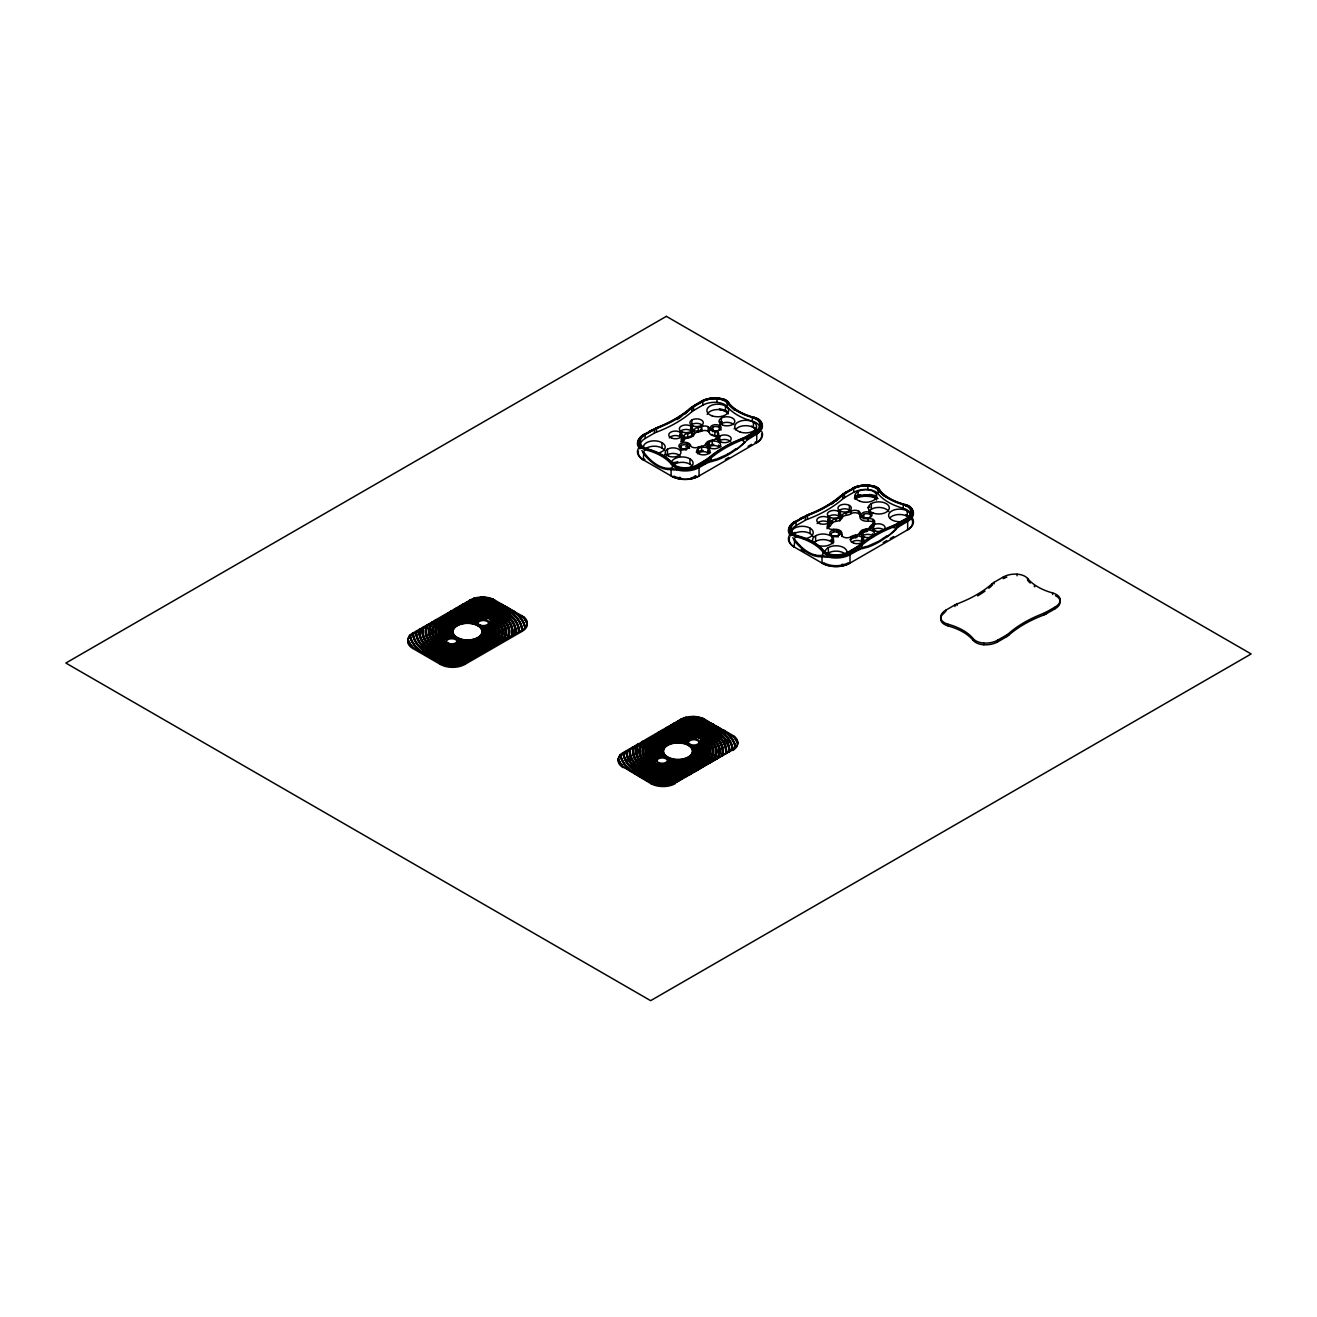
<?xml version="1.0" encoding="UTF-8"?>
<svg xmlns="http://www.w3.org/2000/svg" width="1317" height="1317" viewBox="0 0 1317 1317"><rect width="100%" height="100%" fill="white"/><g stroke="black" fill="none" stroke-linecap="round" stroke-linejoin="round"><path stroke-width="1.5" d="M696.199 452.143A5.268 3.046 0 0 0 698.339 451.599A8.495 4.906 0 0 1 701.632 450.743L701.632 446.265A5.268 3.046 0 0 0 705.698 443.928A8.363 4.824 0 0 1 712.234 440.158A5.268 3.046 0 0 0 716.283 437.82A8.495 4.906 0 0 1 717.765 435.911A5.268 3.046 0 0 0 717.567 432.141A5.268 3.046 0 0 0 714.901 431.466A6.47 3.737 0 0 1 709.353 428.255A5.268 3.046 0 0 0 708.167 426.708A5.268 3.046 0 0 0 701.648 426.593A8.495 4.906 0 0 1 698.339 427.465A5.268 3.046 0 0 0 694.273 429.803A8.412 4.856 0 0 1 687.77 433.573A5.268 3.046 0 0 0 683.704 435.911A8.495 4.906 0 0 1 682.206 437.82L682.206 441.738M682.618 441.936A8.495 4.906 0 0 0 683.704 440.388A5.268 3.046 0 0 1 687.77 438.034A8.412 4.856 0 0 0 694.273 434.281A5.268 3.046 0 0 1 698.339 431.927A8.495 4.906 0 0 0 701.648 431.071L701.648 426.593M717.567 432.141L717.567 436.618A5.268 3.046 0 0 0 714.901 435.927L714.901 431.466M638.136 448.85A19.739 11.392 0 0 0 643.256 459.847L671.719 476.277A18.948 10.931 0 0 0 698.504 476.277L756.732 442.66L756.732 434.149L749.554 438.495A30.275 17.483 -60 0 0 746.871 440.438L746.229 440.965M871.212 527.689A8.346 4.824 0 0 1 872.957 526.471L872.957 524.001A5.268 3.046 0 0 0 873.237 519.557L873.105 519.474A5.268 3.046 0 0 0 868.199 518.668A6.7 3.869 0 0 1 860.149 514.025A5.268 3.046 0 0 0 857.416 510.634A5.268 3.046 0 0 0 851.045 511.342M789.509 535.179A19.739 11.392 0 0 0 794.184 546.983L822.648 563.429A18.948 10.931 0 0 0 849.432 563.429L907.66 529.813L907.66 521.417A19.739 11.392 0 0 0 911.348 508.263M692.001 435.762L692.001 434.791M692.001 435.993L692.94 436.059M412.764 647.371L411.711 646.696A61.52 35.526 0 0 1 407.727 640.144L407.858 639.157A61.026 35.23 0 0 0 412.863 647.421L412.764 648.441L440.471 664.443A17.22 9.943 0 0 0 464.819 664.41L522.24 631.271A17.22 9.943 0 0 0 522.273 617.212L522.273 616.142L523.326 616.8A61.52 35.526 0 0 1 527.294 623.353L527.228 624.028A61.026 35.23 0 0 0 522.174 615.862L513.383 611.006A58.261 33.633 0 0 1 525.368 627.732L525.055 628.077A57.701 33.32 0 0 0 473.626 598.412L473.626 598.626A57.701 33.32 0 0 1 524.89 628.225L524.89 628.225M676.263 469.609L676.856 467.14A17.977 10.388 0 0 0 697.829 465.263L710.785 456.851A121.411 70.097 0 0 1 740.928 439.434L744.945 442.1M623.32 767.07A61.026 35.23 0 0 1 618.315 758.806L618.2 759.662A61.52 35.526 0 0 0 622.151 766.329L650.927 783.648A17.22 9.943 0 0 0 675.275 783.615M860.577 548.267L849.663 553.617A19.261 11.129 0 0 1 827.405 555.692L827.8 554.276A17.977 10.388 0 0 0 848.757 552.399L861.713 543.987L861.746 548.777L868.232 547.049A80.419 46.424 -60 0 0 889.419 534.834L896.416 528.759M827.405 555.692L827.208 556.762A19.739 11.392 0 0 0 849.992 554.72L857.285 550.588A30.275 17.483 -60 0 1 859.853 549.485L860.594 549.238M639.585 448.323L641.231 446.562A7.54 4.346 0 0 0 642.564 447.615M790.513 535.476L792.159 533.698A7.54 4.346 0 0 0 793.492 534.751M745.471 441.623L738.491 447.698A80.419 46.424 -60 0 1 717.304 459.929L710.785 461.806L710.851 456.884M831.784 541.402L832.262 535.854M687.095 445.376L688.034 443.763M718.654 427.169L719.576 425.556M838.962 530.916L838.04 537.138M869.582 514.305L870.521 512.692M673.497 465.197L673.003 464.654A53.618 30.966 0 0 0 645.709 448.801L645.363 449.558A11.491 6.437 3.9 0 1 642.449 448.488M841.81 518.454L841.744 518.536A8.165 4.725 0 0 1 837.25 521.153L835.752 521.417A5.268 3.046 0 0 0 831.603 523.804A8.346 4.807 0 0 1 828.87 526.487A5.268 3.046 0 0 0 827.043 528.677M841.003 495.702L839.406 496.822A120.275 69.208 -0.2 0 1 809.478 514.107L806.63 516.56M409.159 636.177L409.669 635.551A58.261 33.633 0 0 0 421.654 652.294L431.581 658.237A58.261 33.633 0 0 0 460.555 665.151L461.394 664.673A57.701 33.32 0 0 1 410.13 635.074L409.669 635.765A58.261 33.633 0 0 0 421.654 652.508M525.878 626.908L525.434 627.435A58.261 33.633 0 0 0 513.383 610.792M619.616 755.596L620.126 754.987A58.261 33.633 0 0 0 632.111 771.713L642.038 777.87A58.261 33.633 0 0 0 671.012 784.784L671.851 784.092A57.701 33.32 0 0 1 620.587 754.493L620.126 755.415A58.261 33.633 0 0 0 632.111 772.141M736.302 746.36L735.347 747.858A57.701 33.32 0 0 0 684.083 718.259L684.083 717.831A57.701 33.32 0 0 1 735.347 747.43L735.347 747.858M754.295 417.588L754.46 417.44A11.491 6.634 0 0 1 755.744 418.032L756.995 418.576M841.398 495.85L841.991 495.357A30.275 17.483 -60 0 1 844.559 493.48L853.087 488.311A17.977 10.388 0 0 1 874.044 486.417L874.093 486.385A8.561 4.939 0 0 1 876.99 487.981L877.863 488.854A53.618 30.966 0 0 0 905.207 504.757L905.388 504.592M655.24 429.523L659.06 426.988A121.411 70.097 0 0 0 689.203 409.587L690.964 408.171A55.676 32.151 0 0 1 696.002 404.698L702.159 401.175A17.977 10.388 0 0 1 723.115 399.281A8.561 4.939 0 0 1 726.046 400.845L727.05 401.866A53.618 30.966 0 0 0 754.279 417.621M809.478 514.107L809.988 514.124A121.411 70.097 0 0 0 840.147 496.723L841.892 495.307A55.676 32.151 0 0 1 846.93 491.834L846.633 491.685M735.824 746.937L735.857 746.904A58.261 33.633 0 0 0 723.823 730.211L723.823 730.639A58.261 33.633 0 0 1 735.824 747.381L735.824 747.381M642.696 452.357L645.314 449.723A52.499 30.538 -0.4 0 1 672.164 465.181L672.74 465.806M793.624 539.493L796.62 535.97A10.585 6.108 0 0 1 793.904 534.998M854.881 548.86L858.289 547.691A58.936 33.04 0 0 0 859.112 547.131L862.437 544.678A120.275 69.669 0.2 0 1 892.366 527.393L895.988 528.068M410.064 635.337L410.13 635.288A57.701 33.32 0 0 0 461.394 664.887M620.554 754.954L620.587 754.921A57.701 33.32 0 0 0 671.851 784.52M895.675 529.434L895.593 528.529M689.318 409.258L690.273 408.221M839.604 497.464L835.439 501.118M874.093 486.385L874.307 486.269A9.581 5.926 -0.9 0 1 877.665 488.064L879.361 489.809M896.762 527.343L897.684 526.52A30.768 17.22 -60.7 0 1 899.791 524.874L900.038 524.709M746.509 439.598L746.755 439.384A30.768 17.22 -60.7 0 1 748.863 437.738L749.093 437.557M685.597 413.044L684.149 414.279M841.283 495.472L846.436 491.801A55.396 32.859 -0.1 0 0 841.25 495.39L839.933 496.657M690.322 408.83L691.063 408.221A30.275 17.483 -60 0 1 693.631 406.344L700.924 402.064A19.739 11.392 0 0 1 723.708 399.94A10.075 9.318 88.5 0 1 725.025 400.384L725.618 400.73M897.058 528.183L897.799 527.574A30.275 17.483 -60 0 1 900.384 525.697L907.66 521.417M684.741 413.308L683.688 414.18M834.352 501.547L833.282 502.403M689.927 408.5L688.528 409.653A120.275 69.208 -0.2 0 1 658.549 426.955M833.019 502.6L831.406 503.835M736.104 448.554L732.203 451.336A78.493 45.321 -60.1 0 1 727.445 454.2M887.049 535.69L883.147 538.472M677.564 418.79L676.625 419.432M673.58 466.465L674.189 466.827A8.742 4.675 0.8 0 0 676.51 467.782A18.734 10.816 0 0 0 698.356 465.806L707.361 460.538A58.936 33.04 0 0 0 708.184 459.995L711.509 457.542A120.275 69.669 0.2 0 1 741.438 440.257M706.389 461.164L706.488 459.534A13.154 7.589 0 0 0 708.2 458.316A120.44 69.538 0 0 1 743.463 437.952A13.154 7.589 0 0 0 745.587 436.964L754.871 431.597A17.105 9.877 0 0 0 759.761 423.432A13.154 7.589 0 0 0 752.32 417.489A52.68 30.406 0 0 1 727.214 403.002A13.154 7.589 0 0 0 716.942 398.705A17.105 9.877 0 0 0 702.784 401.537L693.499 406.887A13.154 7.589 0 0 0 691.771 408.122A120.44 69.538 0 0 1 656.524 428.469A13.154 7.589 0 0 0 654.401 429.457L645.116 434.824A17.105 9.877 0 0 0 640.227 442.989A13.154 7.589 0 0 0 647.668 448.949A52.68 30.406 0 0 1 672.773 463.419A13.154 7.589 0 0 0 683.046 467.716A17.105 9.877 0 0 0 697.203 464.901L706.488 459.534M713.732 444.306A5.268 3.046 0 0 1 712.217 444.636A8.495 4.906 0 0 0 709.221 445.36L706.966 446.661A8.495 4.906 0 0 0 706.57 447.039M696.034 404.714L690.487 408.204A55.396 32.859 -0.1 0 1 695.491 404.648L701.763 401.076A18.734 10.816 0 0 1 723.461 399.15A9.581 5.926 -0.9 0 1 726.737 400.928L728.416 402.656A8.775 7.918 75.9 0 0 726.49 400.878M643.585 434.626L658.302 427.054M641.231 446.562A17.977 10.388 0 0 1 644.49 434.462L658.813 427.087M640.21 444.405A17.121 9.894 0 0 1 645.116 438.479L654.401 433.112A13.154 7.589 0 0 1 656.524 432.124A120.44 69.538 0 0 0 691.771 411.76A13.154 7.589 0 0 1 693.499 410.542L702.784 405.175A17.121 9.894 0 0 1 716.942 402.36A13.154 7.589 0 0 1 727.247 406.657A52.631 30.39 0 0 0 752.303 421.16A13.154 7.589 0 0 1 759.761 427.087L759.761 423.86M741.273 439.302L755.497 431.96A17.977 10.388 0 0 0 758.757 419.86L760.008 420.337A19.261 11.129 0 0 1 756.402 433.178L750.855 436.388A35.098 19.64 -60.7 0 0 749.274 437.442M427.054 624.851L427.054 625.065A42.078 24.299 0 0 0 437.754 648.935A42.078 24.299 0 0 0 479.092 655.109L479.092 654.895A42.078 24.299 0 0 1 437.754 648.721A42.078 24.299 0 0 1 427.054 624.851L423.876 626.694A44.449 25.665 0 0 0 475.914 656.739L475.914 656.953A44.449 25.665 0 0 1 423.876 626.908L422.79 627.534A45.321 26.159 0 0 0 474.828 657.578L474.828 657.364A45.321 26.159 0 0 1 422.79 627.32L419.975 628.95A47.758 27.575 0 0 0 471.996 658.994L471.996 659.208A47.758 27.575 0 0 1 419.975 629.164L419.086 629.658A48.548 28.036 0 0 0 471.124 659.702L471.124 659.488A48.548 28.036 0 0 1 419.086 629.444L416.452 630.975A51.067 29.484 0 0 0 468.49 661.019M428.502 624.011A41.123 23.739 0 0 0 438.429 648.326A41.123 23.739 0 0 0 480.54 654.055L480.54 654.269A41.123 23.739 0 0 1 438.429 648.54A41.123 23.739 0 0 1 428.502 624.225L432.7 621.591A38.852 22.422 0 0 0 440.043 647.388A38.852 22.422 0 0 0 484.722 651.635L484.722 651.849A38.852 22.422 0 0 1 440.043 647.602A38.852 22.422 0 0 1 432.7 621.805L435.351 620.274A37.814 21.829 0 0 0 440.783 647.19A37.814 21.829 0 0 0 487.389 650.318L487.389 650.104A37.814 21.829 0 0 1 440.783 646.976A37.814 21.829 0 0 1 435.351 620.06L447.648 612.965A37.814 21.829 0 0 1 494.254 616.109A37.814 21.829 0 0 1 499.686 643.009L499.686 643.223A37.814 21.829 0 0 0 494.254 616.323A37.814 21.829 0 0 0 447.648 613.179L447.648 612.965M447.648 613.179L454.48 609.014A41.123 23.739 0 0 1 496.591 614.743A41.123 23.739 0 0 1 506.518 639.058L506.518 639.272A41.123 23.739 0 0 0 496.591 614.957A41.123 23.739 0 0 0 454.48 609.228L455.929 608.388A42.078 24.299 0 0 1 497.266 614.578A42.078 24.299 0 0 1 507.967 638.432M463.024 604.091L463.024 604.305A47.758 27.575 0 0 1 515.062 634.35L515.062 634.135A47.758 27.575 0 0 0 463.024 604.091L460.209 605.721A45.321 26.159 0 0 1 512.231 635.765L512.231 635.979A45.321 26.159 0 0 0 460.209 605.935L459.123 606.561A44.449 25.665 0 0 1 511.161 636.605M463.897 603.581A48.548 28.036 0 0 1 515.935 633.625L515.935 633.839A48.548 28.036 0 0 0 463.897 603.795L466.547 602.05A51.067 29.484 0 0 1 518.585 632.094L518.585 632.308A51.067 29.484 0 0 0 466.547 602.264L466.547 602.05M467.272 601.639A51.791 29.896 0 0 1 519.31 631.683L519.31 631.897A51.791 29.896 0 0 0 467.272 601.853L469.823 600.157A54.392 31.41 0 0 1 521.861 630.201L521.861 630.415A54.392 31.41 0 0 0 469.823 600.371L469.823 600.157M427.054 625.065L428.502 624.225M463.024 604.305L463.897 603.795M412.748 648.441A17.22 9.943 0 0 1 412.797 634.382L470.202 601.227A17.22 9.943 0 0 1 494.566 601.211L522.273 617.212M725.321 459.485L728.811 457.46M748.04 446.364L751.53 444.339M468.49 661.233A51.067 29.484 0 0 1 416.452 631.189L415.728 631.617A51.791 29.896 0 0 0 467.765 661.661L467.765 661.43A51.791 29.896 0 0 1 415.728 631.403L413.176 632.868A54.392 31.41 0 0 0 465.214 662.912L521.861 630.201M809.231 514.19L794.513 521.779A19.261 11.129 0 0 0 790.908 534.62M846.436 491.801L853.087 488.311M809.741 514.223L794.184 522.503A19.739 11.392 0 0 0 790.496 535.657L790.71 535.904M878.143 490.154A52.68 30.406 0 0 0 903.232 504.641A13.154 7.589 0 0 1 910.689 510.568A17.105 9.877 0 0 1 905.8 518.75L896.515 524.1A13.154 7.589 0 0 1 894.391 525.104A120.44 69.538 0 0 0 859.145 545.452A13.154 7.589 0 0 1 857.416 546.687L848.132 552.037A17.105 9.877 0 0 1 833.974 554.852A13.154 7.589 0 0 1 823.668 550.572A52.68 30.406 0 0 0 798.612 536.052A13.154 7.589 0 0 1 791.155 530.125A17.105 9.877 0 0 1 796.044 521.96L805.329 516.61A13.154 7.589 0 0 1 807.453 515.606A120.44 69.538 0 0 0 842.682 495.291A13.154 7.589 0 0 1 844.427 494.023L853.712 488.673A17.105 9.877 0 0 1 867.87 485.858A13.154 7.589 0 0 1 878.176 490.138M791.056 532.973A17.105 9.877 0 0 1 796.044 525.615L805.329 520.264A13.154 7.589 0 0 1 807.453 519.26A120.44 69.538 0 0 0 842.699 498.913A13.154 7.589 0 0 1 844.427 497.678L853.712 492.328A17.105 9.877 0 0 1 867.87 489.496A13.154 7.589 0 0 1 878.176 493.793L878.176 490.566M892.202 526.438L906.425 519.096A17.977 10.388 0 0 0 909.685 506.996L910.936 507.473A19.261 11.129 0 0 1 907.331 520.314L907.66 521.302M883.246 542.588L886.736 540.563M890.243 538.554L893.733 536.529M637.51 744.27L634.333 746.113A44.449 25.665 0 0 0 686.371 776.157L689.548 774.742A42.078 24.299 0 0 1 648.211 768.568A42.078 24.299 0 0 1 637.51 744.698L637.51 744.27A42.078 24.299 0 0 0 648.211 768.14A42.078 24.299 0 0 0 689.548 774.314M695.178 771.071L690.997 773.919A41.123 23.739 0 0 1 648.886 768.173A41.123 23.739 0 0 1 638.959 743.875L643.14 741.027A38.852 22.422 0 0 0 650.499 766.823A38.852 22.422 0 0 0 695.178 771.071L695.178 771.499A38.852 22.422 0 0 1 650.499 767.251A38.852 22.422 0 0 1 643.14 741.455L645.807 739.924A37.814 21.829 0 0 0 651.24 766.823A37.814 21.829 0 0 0 697.845 769.968L710.126 762.428A37.814 21.829 0 0 0 704.71 735.528A37.814 21.829 0 0 0 658.105 732.384L645.807 739.495A37.814 21.829 0 0 0 651.24 766.395A37.814 21.829 0 0 0 697.845 769.54M658.105 732.384L664.937 728.449A41.123 23.739 0 0 1 707.048 734.178A41.123 23.739 0 0 1 716.975 758.477L718.423 758.082A42.078 24.299 0 0 0 707.723 734.211A42.078 24.299 0 0 0 666.386 728.038L664.937 728.877A41.123 23.739 0 0 1 707.048 734.606A41.123 23.739 0 0 1 716.975 758.921M725.519 753.554A47.758 27.575 0 0 0 673.481 723.51L670.649 725.14A45.321 26.159 0 0 1 722.687 755.184L726.391 753.044A48.548 28.036 0 0 0 674.353 723L674.353 723.428A48.548 28.036 0 0 1 726.391 753.472M674.353 723L677.004 721.486A51.067 29.484 0 0 1 729.025 751.53L729.766 751.102A51.791 29.896 0 0 0 677.728 721.058L677.728 721.486A51.791 29.896 0 0 1 729.766 751.53M677.728 721.058L680.28 719.592A54.392 31.41 0 0 1 732.318 749.636L732.318 750.064A54.392 31.41 0 0 0 680.28 720.02L680.28 719.592M637.51 744.698L638.959 743.875M673.481 723.51L674.353 723.428M623.204 767.663A17.22 9.943 0 0 1 623.254 753.587L680.659 720.448A17.22 9.943 0 0 1 705.023 720.415L732.729 736.417A17.22 9.943 0 0 1 732.68 750.476M945.655 610.265L954.94 604.915A13.154 7.589 0 0 1 957.047 603.927A120.736 69.702 0 0 0 992.327 583.563A13.154 7.589 0 0 1 994.039 582.328L1003.324 576.978A16.973 9.795 0 0 1 1017.086 574.163A13.154 7.589 0 0 1 1027.606 578.459A52.631 30.39 0 0 0 1052.629 592.946A13.154 7.589 0 0 1 1060.103 598.988L1060.103 600.717A16.973 9.795 0 0 1 1055.23 608.668L1045.945 614.018A13.154 7.589 0 0 1 1043.821 615.006A120.736 69.702 0 0 0 1008.542 635.37A13.154 7.589 0 0 1 1006.83 636.605L997.545 641.955A16.973 9.795 0 0 1 983.783 644.77A13.154 7.589 0 0 1 973.263 640.474A52.631 30.39 0 0 0 948.24 625.987A13.154 7.589 0 0 1 940.766 619.945L940.766 618.216A16.973 9.795 0 0 1 945.655 610.265L945.655 611.878M678.206 780.866A51.791 29.896 0 0 1 626.184 750.822L623.632 752.287A54.392 31.41 0 0 0 675.654 782.331L678.946 780.866A51.067 29.484 0 0 1 626.908 750.838L626.184 751.25A51.791 29.896 0 0 0 678.206 781.294M681.58 778.923L678.946 780.438A51.067 29.484 0 0 1 626.908 750.394L629.542 748.879A48.548 28.036 0 0 0 681.58 778.923L682.453 778.413A47.758 27.575 0 0 1 630.415 748.369L633.247 746.739A45.321 26.159 0 0 0 685.284 776.783L686.371 776.157M682.453 778.413L685.284 776.783M658.105 732.828A37.814 21.829 0 0 1 704.71 735.956A37.814 21.829 0 0 1 710.126 762.856L716.975 758.477M726.391 753.044L729.025 751.53M729.766 751.102L732.318 749.636M689.548 774.742L690.997 773.919M695.178 771.499L697.845 769.968M722.687 755.612L721.617 756.238A44.449 25.665 0 0 0 669.579 726.194L670.649 725.568A45.321 26.159 0 0 1 722.687 755.612L722.687 755.184M940.766 618.216A13.154 7.589 0 0 0 948.224 624.291A52.631 30.39 0 0 1 973.296 638.745A13.154 7.589 0 0 0 983.783 643.058A16.973 9.795 0 0 0 997.545 640.243L1006.83 634.876A13.154 7.589 0 0 0 1008.559 633.658A120.736 69.702 0 0 1 1043.821 613.294A13.154 7.589 0 0 0 1045.945 612.306L1055.23 606.939A16.973 9.795 0 0 0 1060.103 598.988M707.953 445.969L707.986 441.491M799.748 519.293L801.362 518.421M727.445 454.299L715.23 459.715M741.784 440.108L756.024 432.519A18.734 10.816 0 0 0 759.415 419.909A8.626 5.07 -3.8 0 0 757.966 418.773M892.712 527.244L906.952 519.655A18.734 10.816 0 0 0 910.36 507.061A8.626 5.07 -3.8 0 0 908.911 505.909M672.971 464.605L671.736 469.115M473.626 598.626L474.466 598.346A58.261 33.633 0 0 1 503.456 605.277L513.383 611.006M684.083 718.259L684.922 717.995A58.261 33.633 0 0 1 713.913 724.91L723.823 730.639M804.424 517.137L804.045 517.268A30.275 17.483 -60 0 0 801.79 518.207M866.174 546.851L878.39 541.435A78.493 45.321 -60.1 0 0 883.131 538.373M805.082 516.33L804.226 516.61A30.768 17.5 -61.5 0 0 802.053 517.515M709.665 462.102L709.023 462.316A30.275 17.483 -60 0 0 706.356 463.436L699.064 467.584A19.739 11.392 0 0 1 676.263 469.708M474.466 598.346L475.536 597.836M459.551 665.217L460.555 665.151M684.922 717.995L685.992 717.271M671.012 784.784L670.073 784.619M824.426 552.333L823.092 552.267L822.664 556.251M654.565 429.079L653.216 429.49A30.768 17.5 -61.5 0 0 651.108 430.379M709.633 461.131L704.381 463.222L704.068 461.79M864.594 531.805L866.142 531.525A5.268 3.046 0 0 0 867.673 531.195M709.912 461.065L710.801 460.999M860.841 548.201L861.713 548.037M727.05 401.866L727.824 402.014A52.499 30.077 0.4 0 0 754.641 417.555L757.16 419.497M835.702 521.433L835.702 518.964A8.231 4.758 0 0 0 842.172 515.21A5.268 3.046 0 0 1 846.288 512.856A8.346 4.824 0 0 0 850.93 511.276L850.93 513.745A8.346 4.824 0 0 1 846.288 515.326A5.268 3.046 0 0 0 842.189 517.696L842.189 515.227M663.966 467.733L662.698 467.37A34.176 19.953 60.6 0 1 650.318 459.682L648.688 458.086A41.025 23.953 60.6 0 1 643.848 452.439L643.256 459.847M814.91 554.869L813.741 554.556A34.176 19.953 60.6 0 1 801.263 546.835L799.715 545.32M644.49 434.462L643.964 434.412A18.734 10.816 0 0 0 640.556 447.006A8.61 4.873 3.7 0 0 642.005 448.224M757.522 418.526L756.337 418.032A12.314 7.293 -4 0 0 754.674 417.522L754.657 417.538M908.45 505.679L907.183 505.135A12.314 7.293 -4 0 0 905.602 504.658L907.578 506.09A9.861 5.696 87.4 0 1 910.557 508.296M907.923 505.712L906.771 505.218A11.491 6.634 0 0 0 905.223 504.74M876.546 487.866L876.019 487.586A10.075 9.318 88.5 0 0 874.653 487.043A19.739 11.392 0 0 0 851.852 489.2M650.927 783.006L652.08 783.615A61.52 35.526 0 0 0 663.422 785.903L665.134 785.837A61.026 35.23 0 0 1 650.812 782.94L650.927 783.648M751.546 426.165L755.036 428.173A17.319 10.009 0 0 1 755.909 428.733M680.395 448.175L681.333 448.718M801.115 549.666L804.605 551.691M713.913 724.91L705.122 719.411A61.026 35.23 0 0 0 690.799 716.514A17.319 9.993 0 0 0 680.889 719.23L680.659 720.448M723.823 730.211L732.614 735.281A61.026 35.23 0 0 1 737.635 743.545L737.668 743.792A61.026 35.23 0 0 0 732.614 735.709M503.456 605.277L494.665 599.976A61.026 35.23 0 0 0 480.343 597.095A17.319 9.993 0 0 0 470.432 599.811L470.202 601.227M632.111 771.713L623.32 766.642A61.026 35.23 0 0 1 618.315 758.378A17.319 9.993 0 0 1 623.023 752.633M642.038 777.87L650.812 782.512A61.026 35.23 0 0 0 665.134 785.409A17.319 9.993 0 0 0 675.045 782.693A55.034 31.773 0 0 1 623.023 752.649M421.654 652.294L412.863 647.207A61.026 35.23 0 0 1 407.858 638.943A17.319 9.993 0 0 1 412.567 633.214A55.034 31.773 0 0 0 464.588 663.258A17.319 9.993 0 0 1 454.661 665.99M431.581 658.237L440.372 663.093A61.026 35.23 0 0 0 454.678 665.974M906.425 519.096L907.397 520.429L901.783 523.524A35.098 19.623 -60.6 0 0 900.202 524.594M755.497 431.96L756.715 434.116A19.739 11.392 0 0 0 760.419 421.127M900.301 522.635L902.096 524.512M749.373 435.499L751.167 437.359M848.757 552.399L849.992 554.589M697.829 465.263L699.047 467.387L699.064 475.964A19.739 11.392 0 0 1 671.16 475.964L671.044 468.177A40.564 23.722 60.8 0 1 664.476 467.914M756.649 418.954L756.748 419.02A9.861 5.696 87.4 0 1 759.613 421.16M824.442 553.552L825.117 553.963A8.742 4.675 0.8 0 0 827.455 554.918A18.734 10.816 0 0 0 849.284 552.959L855.507 549.37L855.54 551.379M825.133 552.959L825.71 553.354A7.672 4.428 0 0 0 827.8 554.292M674.238 465.839L674.765 466.202A7.672 4.428 0 0 0 676.856 467.14M907.347 506.403L907.183 506.238A41.025 23.41 59.4 0 1 905.898 506.304M639.864 448.867L639.601 448.57A19.739 11.392 0 0 1 643.256 435.351L650.532 431.219A30.275 17.483 -60 0 1 652.639 430.297M877.863 488.854L878.653 489.084A52.499 30.077 0.4 0 0 905.569 504.691M823.899 551.741L823.932 551.79A53.618 30.966 0 0 0 796.637 535.953M756.551 419.448L756.205 419.069A41.025 23.426 59.4 0 1 755.365 419.135M892.366 527.393L891.955 526.668A121.411 70.097 0 0 0 861.713 543.987M704.611 464.243L704.315 463.14L698.734 466.481A19.261 11.129 0 0 1 676.477 468.556M842.682 495.291L842.699 498.913M692.001 433.853L691.985 432.388M903.248 504.625L903.248 508.28A13.154 7.589 0 0 1 910.689 514.223L910.689 510.568M1055.23 606.939L1055.23 608.668M1052.645 592.93L1052.645 594.527M1045.945 612.306L1045.945 614.018M1043.821 613.294L1043.821 615.006M1027.606 578.459L1027.606 580.073M1017.086 574.163L1017.086 575.776M1008.559 633.658L1008.559 635.37M1006.83 634.876L1006.83 636.605M1003.324 576.978L1003.324 578.69A16.973 9.795 0 0 1 1006.814 577.142M997.545 640.243L997.545 641.955M994.039 582.328L994.039 583.941M992.31 583.563L992.31 585.275M983.783 643.058L983.783 644.77M973.263 638.745L973.263 640.474M957.047 603.927L957.047 605.524M954.94 604.915L954.94 606.528M948.224 624.291L948.224 626.003M907.248 510.963L907.248 516.33M896.515 524.265L896.515 525.911M894.391 525.104L894.391 526.915M873.615 524.89L873.615 529.401M873.237 519.557L873.237 522.026L873.105 519.474M871.344 503.621L871.344 509.202M872.957 524.001A8.346 4.824 0 0 0 870.241 526.685L870.241 529.154M868.199 518.668L868.199 521.137A6.7 3.869 0 0 1 860.149 516.494A5.268 3.046 0 0 0 858.75 513.663L858.635 511.128L858.75 513.663A5.268 3.046 0 0 0 850.93 513.745M867.87 486.286L867.87 489.496M870.241 526.685A5.268 3.046 0 0 1 866.142 529.055L866.142 531.525M863.82 514.305L863.82 518.931M863.047 530.998L863.047 535.509M861.927 530.356L861.927 532.825M861.944 537.106L861.944 541.616M860.149 514.025L860.149 516.494M866.158 529.055A8.231 4.758 0 0 0 859.672 532.792L859.672 535.262M859.145 545.452L859.145 547.164M858.091 491.488L858.091 496.855M857.416 546.687L857.416 548.563M859.672 532.792A5.268 3.046 0 0 1 855.556 535.163L855.556 537.632A8.346 4.824 0 0 0 850.897 539.213A5.268 3.046 0 0 1 850.041 539.674M853.712 488.673L853.712 492.328M855.556 535.163A8.346 4.824 0 0 0 850.897 536.743L850.897 539.213M849.992 554.72L849.992 563.1A19.739 11.392 0 0 1 822.088 563.1L821.973 555.313A40.564 23.722 60.8 0 1 815.421 555.066M849.383 505.415L849.383 509.926M846.288 512.856L846.288 515.326M844.427 494.023L844.427 497.678M839.9 510.897L839.9 515.408M839.917 517.647L839.917 520.116M838.814 511.539L838.814 516.05M833.974 555.28L833.974 556.4M828.986 524.084A5.268 3.046 0 0 0 827.735 527.771A5.268 3.046 0 0 0 833.628 529.335L833.628 531.821M835.702 518.964A5.268 3.046 0 0 0 831.603 521.334L831.603 523.804M829.315 517.005L829.315 521.516M828.87 526.487L828.87 524.018A8.346 4.807 0 0 0 831.603 521.334M828.327 547.609L828.327 552.975M828.228 517.647L828.228 522.158M823.668 551L823.668 552.992L823.092 552.267A52.499 30.538 -0.4 0 0 796.275 536.826A11.491 6.437 3.9 0 1 793.394 535.624M815.618 535.805L815.618 541.386M810.037 528.133L810.037 533.517M807.453 515.606L807.453 519.26M805.329 516.61L805.329 520.264M796.044 521.96L796.044 525.615M794.184 546.983L794.76 539.608A41.025 23.953 60.6 0 0 799.633 545.189M755.036 428.173L755.036 427.531A17.319 10.009 0 0 1 755.909 428.091M753.406 422.131L753.406 427.498M752.32 417.917L752.32 421.127M745.587 437.129L745.587 438.824M743.463 437.952L743.463 440.24M732.729 736.417L733.717 736.401A61.52 35.526 0 0 1 737.75 743.002L737.701 743.496A17.319 9.993 0 0 1 732.91 749.291L732.927 749.702A55.034 31.773 0 0 0 680.889 719.658M732.696 749.834L675.275 782.989M727.247 403.43L727.247 406.657M725.502 406.031L725.502 411.398M721.354 418.098L721.354 423.679M719.773 436.075L719.773 440.586M717.765 435.911L717.765 440.372A5.268 3.046 0 0 0 718.72 438.034M716.942 399.133L716.942 402.36M716.283 437.935L716.283 439.466M712.876 427.169L712.876 431.778M712.217 440.158L712.217 444.636M709.353 428.255L709.353 432.733A6.47 3.737 0 0 0 714.901 435.927M709.205 442.183L709.205 446.693M708.167 426.708L708.167 431.186A5.268 3.046 0 0 1 709.353 432.733M708.102 448.29L708.102 452.801M708.2 458.316L708.2 460.028M705.698 443.928L705.698 445.805M705.023 720.415L703.854 719.164A61.52 35.526 0 0 0 692.512 716.876L690.898 716.942A61.026 35.23 0 0 1 705.122 719.839M702.784 401.537L702.784 405.175M701.368 425.44L701.368 429.951M698.339 427.465L698.339 431.927M701.632 446.265A8.495 4.906 0 0 0 698.339 447.138L698.339 451.599M694.273 429.803L694.273 434.281M693.499 406.887L693.499 410.542M691.869 419.958L691.869 424.469M691.771 408.122L691.771 411.76M690.783 426.066L690.783 430.577M689.927 458.793L689.927 464.16M687.77 433.573L687.77 438.034M683.704 435.911L683.704 440.388M683.046 468.144L683.046 469.56M681.301 431.548L681.301 436.059M681.333 445.376L681.333 450.002M680.198 432.174L680.198 436.684M675.654 782.331L675.654 782.759A54.392 31.41 0 0 1 623.632 752.715M672.74 463.847L672.74 465.543A10.915 6.305 0 0 1 683.424 462.349A10.915 6.305 0 0 1 692.61 466.712M667.472 449.196L667.472 454.777M662.023 442.677L662.023 448.043M656.524 428.469L656.524 432.124M654.401 429.457L654.401 433.112M647.668 449.377L647.668 450.48M645.116 434.824L645.116 438.479M640.227 443.417L640.227 444.636M522.174 616.076A61.026 35.23 0 0 1 527.179 624.34L527.195 624.225A17.319 9.993 0 0 1 522.454 629.855L522.47 630.069A55.034 31.773 0 0 0 470.432 600.025M522.24 630.201L522.24 631.271M494.566 601.211L493.398 599.531A61.52 35.526 0 0 0 482.055 597.243L480.343 597.309A61.026 35.23 0 0 1 494.665 600.206M465.214 662.912L465.214 663.126A54.392 31.41 0 0 1 413.176 633.082M464.835 663.34L464.835 664.427M440.471 664.443L440.471 663.356L441.623 663.982A61.52 35.526 0 0 0 452.982 666.27L454.678 666.188A61.026 35.23 0 0 1 440.372 663.307M412.797 633.296L412.797 634.382M690.997 773.474A41.123 23.739 0 0 1 648.886 767.745A41.123 23.739 0 0 1 638.959 743.447M660.755 730.853A38.852 22.422 0 0 1 705.435 735.1A38.852 22.422 0 0 1 712.793 760.897M692.841 716.448A17.203 9.927 0 0 1 703.854 718.736A61.52 35.526 0 0 0 692.512 716.448M663.422 785.475A61.52 35.526 0 0 1 652.08 783.187A17.203 9.927 0 0 0 663.093 785.475M618.183 759.349A61.52 35.526 0 0 0 622.151 765.901A17.203 9.927 0 0 1 618.183 759.547M737.75 742.574A61.52 35.526 0 0 0 733.783 736.022A17.203 9.927 0 0 1 737.75 742.376M671.012 784.356A58.261 33.633 0 0 1 642.038 777.442M684.922 717.567A58.261 33.633 0 0 1 713.913 724.482M680.889 719.23A55.034 31.773 0 0 1 732.927 749.274M675.045 783.121A55.034 31.773 0 0 1 623.023 753.077M685.284 777.211A45.321 26.159 0 0 1 633.247 747.167L634.333 746.541A44.449 25.665 0 0 0 686.371 776.586M660.755 731.281A38.852 22.422 0 0 1 705.435 735.528A38.852 22.422 0 0 1 712.793 761.325M677.004 721.914A51.067 29.484 0 0 1 729.025 751.958M681.58 779.351A48.548 28.036 0 0 1 629.542 749.307L630.415 748.797A47.758 27.575 0 0 0 682.453 778.841M673.481 723.938A47.758 27.575 0 0 1 725.519 753.982M698.273 745.159A22.652 13.088 0 0 1 693.993 760.205A22.652 13.088 0 0 1 667.917 762.691M657.66 756.765A22.652 13.088 0 0 1 661.941 741.718A22.652 13.088 0 0 1 688.017 739.232M697.055 745.603A21.22 12.248 0 0 1 692.972 759.629A21.22 12.248 0 0 1 668.69 761.983M658.879 756.32A21.22 12.248 0 0 1 662.961 742.294A21.22 12.248 0 0 1 687.244 739.94M697.055 746.031A21.22 12.248 0 0 1 692.972 760.057A21.22 12.248 0 0 1 668.69 762.411M658.879 756.748A21.22 12.248 0 0 1 662.961 742.722A21.22 12.248 0 0 1 687.244 740.368M698.273 745.587A22.652 13.088 0 0 1 693.993 760.633A22.652 13.088 0 0 1 667.917 763.119M657.66 757.193A22.652 13.088 0 0 1 661.941 742.146A22.652 13.088 0 0 1 688.017 739.66M695.36 745.965A19.426 11.211 0 0 1 691.705 758.888A19.426 11.211 0 0 1 669.316 760.996M660.574 755.958A19.426 11.211 0 0 1 664.229 743.035A19.426 11.211 0 0 1 686.634 740.928M695.36 746.393A19.426 11.211 0 0 1 691.705 759.316A19.426 11.211 0 0 1 669.316 761.424M660.574 756.386A19.426 11.211 0 0 1 664.229 743.463A19.426 11.211 0 0 1 686.634 741.356M699.656 744.319A24.546 14.174 0 0 1 695.327 760.979A24.546 14.174 0 0 1 666.468 763.481M656.278 757.604A24.546 14.174 0 0 1 660.607 740.944A24.546 14.174 0 0 1 689.466 738.442M699.656 744.747A24.546 14.174 0 0 1 695.327 761.407A24.546 14.174 0 0 1 666.468 763.909M656.278 758.032A24.546 14.174 0 0 1 660.607 741.372A24.546 14.174 0 0 1 689.466 738.87M507.967 638.218A42.078 24.299 0 0 0 497.266 614.364A42.078 24.299 0 0 0 455.929 608.174L459.123 606.347A44.449 25.665 0 0 1 511.161 636.391M450.299 611.434A38.852 22.422 0 0 1 494.978 615.681A38.852 22.422 0 0 1 502.337 641.478L502.337 641.692A38.852 22.422 0 0 0 494.978 615.895A38.852 22.422 0 0 0 450.299 611.648M464.588 663.472A55.034 31.773 0 0 1 412.567 633.444M470.432 599.811A55.034 31.773 0 0 1 522.47 629.855M452.982 666.056A61.52 35.526 0 0 1 441.623 663.752A17.203 9.927 0 0 0 452.636 666.056M407.727 639.93A61.52 35.526 0 0 0 411.711 646.482A17.203 9.927 0 0 1 407.727 640.128M482.055 597.029A61.52 35.526 0 0 1 493.398 599.317A17.203 9.927 0 0 0 482.384 597.013M527.294 623.139A61.52 35.526 0 0 0 523.326 616.586A17.203 9.927 0 0 1 527.294 622.957M460.555 664.937A58.261 33.633 0 0 1 431.581 658.023M474.466 598.132A58.261 33.633 0 0 1 503.456 605.063M458.695 639.585A16.183 9.351 0 0 0 478.96 638.366A16.183 9.351 0 0 0 481.084 626.662A7.293 4.214 0 0 1 476.326 623.912A16.183 9.351 0 0 0 456.077 625.147A16.183 9.351 0 0 0 453.937 636.835M487.817 625.723A22.652 13.088 0 0 1 483.537 640.786A22.652 13.088 0 0 1 457.46 643.256M447.204 637.346A22.652 13.088 0 0 1 451.484 622.283A22.652 13.088 0 0 1 477.577 619.813M486.599 626.184A21.22 12.248 0 0 1 482.516 640.21A21.22 12.248 0 0 1 458.234 642.564M448.422 636.885A21.22 12.248 0 0 1 452.505 622.875A21.22 12.248 0 0 1 476.787 620.521M486.599 626.398A21.22 12.248 0 0 1 482.516 640.424A21.22 12.248 0 0 1 458.234 642.778M448.422 637.099A21.22 12.248 0 0 1 452.505 623.089A21.22 12.248 0 0 1 476.787 620.735M487.817 625.954A22.652 13.088 0 0 1 483.537 641A22.652 13.088 0 0 1 457.46 643.47M447.204 637.56A22.652 13.088 0 0 1 451.484 622.497A22.652 13.088 0 0 1 477.577 620.027M484.903 626.53A19.426 11.211 0 0 1 481.248 639.469A19.426 11.211 0 0 1 458.859 641.577M450.134 636.539A19.426 11.211 0 0 1 453.789 623.6A19.426 11.211 0 0 1 476.178 621.492M484.903 626.76A19.426 11.211 0 0 1 481.248 639.683A19.426 11.211 0 0 1 458.859 641.791M450.134 636.753A19.426 11.211 0 0 1 453.789 623.83A19.426 11.211 0 0 1 476.178 621.706M459.04 640.852A17.911 10.338 0 0 0 480.178 639.058A17.911 10.338 0 0 0 483.29 626.859A7.293 4.214 0 0 0 489.99 624.324A25.896 14.948 0 0 1 485.825 642.317A25.896 14.948 0 0 1 454.645 644.721M451.731 636.654A17.911 10.338 0 0 1 454.859 624.439A17.911 10.338 0 0 1 475.997 622.645A7.293 4.214 0 0 1 480.392 618.776A25.896 14.948 0 0 0 449.196 621.18A25.896 14.948 0 0 0 445.047 639.189M451.896 645.067A27.855 16.084 0 0 0 487.208 643.124A27.855 16.084 0 0 0 490.582 622.727A7.293 4.214 0 0 0 490.089 621.114A29.139 16.825 0 0 1 488.113 643.651A29.139 16.825 0 0 1 449.097 644.787M444.438 640.77A27.855 16.084 0 0 1 447.813 620.373A27.855 16.084 0 0 1 483.125 618.43A7.293 4.214 0 0 1 485.924 618.71A29.139 16.825 0 0 0 446.907 619.863A29.139 16.825 0 0 0 444.932 642.383M489.2 624.9A24.546 14.174 0 0 1 484.87 641.56A24.546 14.174 0 0 1 456.028 644.062M445.837 638.169A24.546 14.174 0 0 1 450.167 621.525A24.546 14.174 0 0 1 479.009 619.023M489.2 625.114A24.546 14.174 0 0 1 484.87 641.774A24.546 14.174 0 0 1 456.028 644.276M445.837 638.383A24.546 14.174 0 0 1 450.167 621.739A24.546 14.174 0 0 1 479.009 619.237M703.146 450.414A5.268 3.046 0 0 1 701.632 450.743M701.648 431.071A5.268 3.046 0 0 1 708.167 431.186M685.581 446.776A6.47 3.737 0 0 1 689.581 448.34M759.448 430.445A17.121 9.894 0 0 1 757.933 432.849M698.339 447.138A5.268 3.046 0 0 1 691.82 447.023A5.268 3.046 0 0 1 690.635 445.475A6.47 3.737 0 0 0 685.087 442.265A5.268 3.046 0 0 1 682.404 441.59A5.268 3.046 0 0 1 682.206 437.82M672.361 468.737A9.861 3.276 22.6 0 1 676.856 469.576M639.98 447.484A19.261 11.129 0 0 1 643.585 434.643M638.63 445.327A9.861 2.239 56.9 0 1 642.317 447.961M701.253 401.339A19.261 11.129 0 0 1 723.51 399.265M723.543 399.1A9.861 9.186 86.3 0 1 728.68 402.442M755.909 441.771A17.319 10.009 0 0 1 755.036 442.331M719.362 408.83A17.319 10.009 0 0 1 727.116 411.431L727.116 412.073A17.319 10.009 0 0 0 719.362 409.488M644.951 459.518A17.319 10.009 0 0 1 644.062 458.958M696.413 476.128A17.319 10.009 0 0 1 690.832 477.989M680.626 478.219A17.319 10.009 0 0 1 673.81 476.128M695.392 475.947A17.319 10.009 0 0 1 694.322 476.375M680.626 477.561A17.319 10.009 0 0 1 679.391 477.347M682.601 449.723A4.774 2.749 0 0 1 686.009 449.755M681.778 449.772A4.083 2.354 0 0 1 686.536 449.723M717.156 435.664A4.083 2.354 0 0 1 711.987 434.33M714.11 431.301A4.083 2.354 0 0 1 717.567 431.334M671.258 469.428A37.864 21.862 60 0 1 643.14 453.213M641.823 450.562A8.445 2.371 57.6 0 1 642.828 451.83M734.491 410.213A37.864 21.862 60 0 1 728.729 403.792M758.905 420.09A9.877 5.877 -81.1 0 1 760.304 421.358M761.835 431.663A19.739 11.392 0 0 1 756.732 442.66M735.116 410.048A40.564 23.047 59.4 0 1 728.992 403.265M672.345 469.757A8.775 3.507 27.2 0 1 674.32 470.037M675.16 469.626A10.075 3.194 23.7 0 1 676.395 469.955M689.384 409.9A81.967 46.655 -59.5 0 1 684.856 413.867M661.825 426.115A81.67 46.128 -58.3 0 1 655.553 428.058M649.133 431.416A35.082 19.985 -61.5 0 1 650.713 430.577M715.312 459.287A81.983 47.791 -60.7 0 1 710.851 460.522M744.978 442.413A81.67 48.713 -61.1 0 1 736.351 449.591M757.407 418.806A7.54 4.346 0 0 1 758.757 419.843M645.692 448.817A10.585 6.108 0 0 1 642.959 447.846M671.472 464.424A10.915 6.305 0 0 1 678.453 457.328A10.915 6.305 0 0 1 691.705 460.16A10.915 6.305 0 0 1 689.021 468.161M721.14 446.661A6.717 3.869 0 0 1 718.506 445.031M718.407 441.738A6.717 3.869 0 0 1 724.646 439.45A6.717 3.869 0 0 1 730.737 441.87M710.554 452.768A6.717 3.869 0 0 1 707.92 451.138M707.822 447.846A6.717 3.869 0 0 1 713.584 445.558A6.717 3.869 0 0 1 719.74 447.467M697.434 453.723A6.717 3.869 0 0 1 703.344 451.665A6.717 3.869 0 0 1 709.27 453.707M643.569 448.307A10.915 6.305 0 0 1 652.08 440.965A10.915 6.305 0 0 1 664.953 445.755A10.915 6.305 0 0 1 656.87 453.262M682.157 439.22A6.717 3.869 0 0 1 680.691 441.853M669.316 437.886A6.717 3.869 0 0 1 675.423 435.548A6.717 3.869 0 0 1 681.58 437.853M692.742 433.392A6.717 3.869 0 0 1 684.692 437.112M682.436 436.585A6.717 3.869 0 0 1 679.704 434.594M680.099 431.515A6.717 3.869 0 0 1 686.256 429.457A6.717 3.869 0 0 1 692.166 431.746M701.698 429.737A6.717 3.869 0 0 1 690.404 428.667M690.717 425.375A6.717 3.869 0 0 1 696.742 423.333A6.717 3.869 0 0 1 702.636 425.506M677.761 461.658A7.886 4.56 0 0 1 672.905 462.563M665.842 456.143A7.886 4.56 0 0 1 672.905 453.443A7.886 4.56 0 0 1 680.132 455.995M734.343 428.453A7.886 4.56 0 0 1 734.129 428.749M721.14 430A7.886 4.56 0 0 1 719.066 427.317M719.971 424.749A7.886 4.56 0 0 1 726.786 422.345A7.886 4.56 0 0 1 733.734 424.601M722.111 421.638A10.915 6.305 0 0 1 720.02 422.016M707.163 414.394A10.915 6.305 0 0 1 717.37 409.554A10.915 6.305 0 0 1 728.186 413.933M681.679 416.271A80.419 46.424 -60 0 1 677.218 419.514M735.38 429.885A10.915 6.305 0 0 1 745.834 425.654A10.915 6.305 0 0 1 756.09 430.05M664.706 454.414A10.915 6.305 0 0 1 664.311 455.007M646.104 448.34A10.915 6.305 0 0 1 664.311 450.002M643.815 460.176A18.948 10.931 0 0 1 638.383 451.221M761.605 434.034A18.948 10.931 0 0 1 756.172 442.989M903.232 508.296A52.631 30.39 0 0 1 878.143 493.809M850.897 536.743A5.268 3.046 0 0 1 844.526 537.468A5.268 3.046 0 0 1 841.793 534.06M874.175 525.582A5.268 3.046 0 0 1 872.957 526.471M868.331 521.219A5.268 3.046 0 0 1 874.686 523.606M837.003 531.854A6.7 3.869 0 0 1 841.695 536.463L841.695 533.994A6.7 3.869 0 0 0 833.628 529.335M823.306 555.873A9.861 3.276 22.6 0 1 827.784 556.712M789.574 532.48A9.861 2.239 56.9 0 1 793.246 535.097M852.56 488.261A18.734 10.816 0 0 1 874.389 486.302M852.181 488.475A19.261 11.129 0 0 1 874.439 486.401M874.472 486.253A9.861 9.186 86.3 0 1 879.608 489.578M909.586 517.746A17.319 10.009 0 0 0 905.964 514.684L905.964 515.326A17.319 10.009 0 0 1 909.586 518.388A10.915 6.305 0 0 0 899.676 514.486A10.915 6.305 0 0 0 889.633 518.124M854.503 498.056A17.319 10.009 0 0 1 878.06 498.567M854.503 498.699A17.319 10.009 0 0 1 877.106 498.699M795.88 532.512A17.319 10.009 0 0 0 793.46 534.258A10.915 6.305 0 0 1 804.621 531.805A10.915 6.305 0 0 1 813.001 536.678M792.818 534.258A17.319 10.009 0 0 1 795.007 532.414M848.296 562.771A17.319 10.009 0 0 1 823.784 562.771M842.962 564.219A17.319 10.009 0 0 1 841.761 564.483M833.48 540.958A4.083 2.354 0 0 1 831.702 540.069M833.348 536.694A4.083 2.354 0 0 1 836.805 536.661M833.908 542.11A4.774 2.749 0 0 1 830.484 540.003M822.187 556.581A37.864 21.862 60 0 1 794.085 540.349M792.752 537.698A8.445 2.371 57.6 0 1 793.772 538.982M884.135 496.097A37.864 21.862 60 0 1 879.657 490.945M908.516 506.88A8.445 4.889 83.5 0 1 909.043 506.979M909.849 507.226A9.877 5.877 -81.1 0 1 911.232 508.494M911.792 517.202A19.739 11.392 0 0 1 907.66 529.813M886.061 497.2A40.564 23.047 59.4 0 1 879.937 490.401M877.27 487.916A8.775 7.918 75.9 0 1 879.476 489.825M823.273 556.893A8.775 3.507 27.2 0 1 825.249 557.173M826.088 556.762A10.075 3.194 23.7 0 1 827.323 557.091M840.312 497.036A81.967 46.655 -59.5 0 1 835.801 501.02M813.28 513.054A81.67 46.128 -58.3 0 1 806.498 515.194M800.061 518.552A35.082 19.985 -61.5 0 1 801.641 517.713M866.24 546.423A81.983 47.791 -60.7 0 1 861.795 547.658M895.922 529.549A81.67 48.713 -61.1 0 1 887.279 536.743M908.335 505.942A7.54 4.346 0 0 1 909.685 506.996M792.159 533.698A17.977 10.388 0 0 1 795.419 521.598L794.892 521.548A18.734 10.816 0 0 0 791.501 534.159A8.61 4.873 3.7 0 0 792.949 535.361M843.308 516.462A6.717 3.869 0 0 1 838.32 513.959M838.32 511.391A6.717 3.869 0 0 1 844.856 508.806A6.717 3.869 0 0 1 851.095 511.622M840.279 520.231A6.717 3.869 0 0 1 839.587 520.972M833.2 522.619A6.717 3.869 0 0 1 827.735 520.067M828.13 516.972A6.717 3.869 0 0 1 834.04 514.914A6.717 3.869 0 0 1 839.966 516.955M830.006 525.796A6.717 3.869 0 0 1 828.393 527.524M817.149 523.606A6.717 3.869 0 0 1 823.454 521.022A6.717 3.869 0 0 1 829.792 523.573M851.523 542.308A6.717 3.869 0 0 1 857.68 540.497A6.717 3.869 0 0 1 863.326 542.785M864.396 541.6A6.717 3.869 0 0 1 861.4 539.427M861.664 536.678A6.717 3.869 0 0 1 867.656 534.373A6.717 3.869 0 0 1 873.813 536.546M874.57 535.328A6.717 3.869 0 0 1 872.348 533.846M872.463 530.307A6.717 3.869 0 0 1 878.241 528.265A6.717 3.869 0 0 1 884.151 530.191M791.402 532.842A10.915 6.305 0 0 1 801.444 526.306A10.915 6.305 0 0 1 813.149 531.838A10.915 6.305 0 0 1 804.111 538.818M825.644 553.996A10.915 6.305 0 0 1 835.834 545.765A10.915 6.305 0 0 1 846.551 553.766M905.717 520.61A10.915 6.305 0 0 1 889.173 517.416A10.915 6.305 0 0 1 899.067 509.119A10.915 6.305 0 0 1 910.146 516.89M860.396 534.043A8.165 4.725 0 0 1 864.594 531.788M857.087 537.303A5.268 3.046 0 0 1 855.556 537.632M813.445 543.197A10.52 6.075 0 0 1 823.635 539.608A10.52 6.075 0 0 1 833.085 543.822M868.66 511.852A10.52 6.075 0 0 1 878.604 507.424A10.52 6.075 0 0 1 888.81 511.638M833.249 502.913A80.419 46.424 -60 0 1 831.982 503.884M869.862 507.16A10.915 6.305 0 0 1 867.755 507.522M855.424 499.373A10.915 6.305 0 0 1 866.388 495.027A10.915 6.305 0 0 1 876.496 500.016M827.06 553.864A10.915 6.305 0 0 1 845.037 553.864M794.744 547.312A18.948 10.931 0 0 1 789.525 537.55M912.006 519.557A18.948 10.931 0 0 1 907.1 530.125M855.309 495.999A19.739 11.392 0 0 1 860.692 494.632M869.467 494.451A19.739 11.392 0 0 1 876.299 495.999M854.552 497.48A18.948 10.931 0 0 1 877.056 497.48M940.766 619.945A16.973 9.795 0 0 1 944.503 612.734M991.471 586.032A120.736 69.702 0 0 1 988.771 588.255M984.968 591.119A120.736 69.702 0 0 1 977.642 595.877M1034.866 586.756A52.631 30.39 0 0 1 1034.141 586.246M1030.256 583.052A52.631 30.39 0 0 1 1028.067 580.781M1055.427 595.663A13.154 7.589 0 0 1 1060.103 600.717M666.353 316.343L65.85 663.044L650.647 1000.657L1251.15 653.956L666.353 316.343M669.579 725.766L666.386 727.61A42.078 24.299 0 0 1 707.723 733.783A42.078 24.299 0 0 1 718.423 757.654L721.617 755.81A44.449 25.665 0 0 0 669.579 725.766M658.912 762.675A5.597 3.227 0 0 0 667.752 760.403A5.597 3.227 0 0 0 659.916 757.127A5.597 3.227 0 0 0 658.912 762.675M658.912 763.761A5.597 3.227 0 0 0 667.752 761.473A5.597 3.227 0 0 0 659.916 758.197A5.597 3.227 0 0 0 658.912 763.761M690.47 744.467A5.597 3.227 0 0 0 699.311 742.195A5.597 3.227 0 0 0 691.458 738.903A5.597 3.227 0 0 0 690.47 744.467M690.47 745.537A5.597 3.227 0 0 0 699.311 743.265A5.597 3.227 0 0 0 691.458 739.973A5.597 3.227 0 0 0 690.47 745.537M661.776 767.153A32.365 18.685 0 0 0 710.34 750.953A32.365 18.685 0 0 0 661.776 734.771A32.365 18.685 0 0 0 661.776 767.153M661.776 767.581A32.365 18.685 0 0 0 710.34 751.398A32.365 18.685 0 0 0 661.776 735.199A32.365 18.685 0 0 0 661.776 767.581M659.669 765.539A31.18 17.994 0 0 0 708.974 752.814A31.18 17.994 0 0 0 665.25 734.524A31.18 17.994 0 0 0 659.669 765.539M659.669 765.967A31.18 17.994 0 0 0 708.974 753.242A31.18 17.994 0 0 0 665.25 734.952A31.18 17.994 0 0 0 659.669 765.967M657.068 767.613A35.608 20.562 0 0 0 713.386 753.077A35.608 20.562 0 0 0 663.439 732.186A35.608 20.562 0 0 0 657.068 767.613M657.068 768.041A35.608 20.562 0 0 0 713.386 753.522A35.608 20.562 0 0 0 663.439 732.614A35.608 20.562 0 0 0 657.068 768.041M657.726 767.087A34.489 19.92 0 0 0 712.283 753.011A34.489 19.92 0 0 0 663.9 732.779A34.489 19.92 0 0 0 657.726 767.087M657.726 767.515A34.489 19.92 0 0 0 712.283 753.456A34.489 19.92 0 0 0 663.9 733.207A34.489 19.92 0 0 0 657.726 767.515M693.746 746.064A7.293 4.214 0 0 0 700.43 743.529A25.896 14.948 0 0 1 696.281 761.539A25.896 14.948 0 0 1 665.101 763.926A7.293 4.214 0 0 0 669.497 760.074A17.911 10.338 0 0 0 690.635 758.279A17.911 10.338 0 0 0 693.746 746.064M686.783 743.134A7.293 4.214 0 0 0 691.54 745.866A16.183 9.351 0 0 1 689.417 757.571A16.183 9.351 0 0 1 669.151 758.79A7.293 4.214 0 0 0 664.394 756.057A16.183 9.351 0 0 1 666.517 744.352A16.183 9.351 0 0 1 686.783 743.134M690.849 737.981A7.293 4.214 0 0 0 686.453 741.85A17.911 10.338 0 0 0 665.299 743.644A17.911 10.338 0 0 0 662.188 755.859A7.293 4.214 0 0 0 655.504 758.394A25.896 14.948 0 0 1 659.652 740.384A25.896 14.948 0 0 1 690.849 737.981M696.38 737.932A7.293 4.214 0 0 0 693.582 737.635A27.855 16.084 0 0 0 658.27 739.594A27.855 16.084 0 0 0 654.895 759.975A7.293 4.214 0 0 0 655.389 761.588A29.139 16.825 0 0 1 657.364 739.067A29.139 16.825 0 0 1 696.38 737.932M701.039 741.948A7.293 4.214 0 0 0 700.545 740.335A29.139 16.825 0 0 1 698.57 762.856A29.139 16.825 0 0 1 659.554 763.992A7.293 4.214 0 0 0 662.352 764.288A27.855 16.084 0 0 0 697.664 762.329A27.855 16.084 0 0 0 701.039 741.948M693.746 746.492A7.293 4.214 0 0 0 700.43 743.957A25.896 14.948 0 0 1 696.281 761.967A25.896 14.948 0 0 1 665.101 764.37A7.293 4.214 0 0 0 669.497 760.502A17.911 10.338 0 0 0 690.635 758.707A17.911 10.338 0 0 0 693.746 746.492M686.783 743.562A7.293 4.214 0 0 0 691.54 746.295A16.183 9.351 0 0 1 689.417 757.999A16.183 9.351 0 0 1 669.151 759.234A7.293 4.214 0 0 0 664.394 756.485A16.183 9.351 0 0 1 666.517 744.78A16.183 9.351 0 0 1 686.783 743.562M690.849 738.425A7.293 4.214 0 0 0 686.453 742.278A17.911 10.338 0 0 0 665.299 744.072A17.911 10.338 0 0 0 662.188 756.287A7.293 4.214 0 0 0 655.504 758.822A25.896 14.948 0 0 1 659.652 740.812A25.896 14.948 0 0 1 690.849 738.425M696.38 738.36A7.293 4.214 0 0 0 693.582 738.08A27.855 16.084 0 0 0 658.27 740.022A27.855 16.084 0 0 0 654.895 760.403A7.293 4.214 0 0 0 655.389 762.016A29.139 16.825 0 0 1 657.364 739.495A29.139 16.825 0 0 1 696.38 738.36M701.039 742.376A7.293 4.214 0 0 0 700.545 740.763A29.139 16.825 0 0 1 698.57 763.284A29.139 16.825 0 0 1 659.554 764.42A7.293 4.214 0 0 0 662.352 764.716A27.855 16.084 0 0 0 697.664 762.757A27.855 16.084 0 0 0 701.039 742.376M669.398 757.785A14.586 8.429 0 0 0 692.479 751.826A14.586 8.429 0 0 0 672.016 743.265A14.586 8.429 0 0 0 669.398 757.785M669.398 758.213A14.586 8.429 0 0 0 692.479 752.254A14.586 8.429 0 0 0 672.016 743.693A14.586 8.429 0 0 0 669.398 758.213M628.044 760.683A2.371 1.366 0 0 0 631.716 759.646A2.371 1.366 0 0 0 628.324 758.329A2.371 1.366 0 0 0 628.044 760.683M691.672 724.087A2.371 1.366 0 0 0 695.211 722.901A2.371 1.366 0 0 0 691.672 721.716A2.371 1.366 0 0 0 691.672 724.087M661.908 780.207A2.371 1.366 0 0 0 665.447 779.022A2.371 1.366 0 0 0 661.908 777.837A2.371 1.366 0 0 0 661.908 780.207M725.255 743.496A2.371 1.366 0 0 0 728.927 742.459A2.371 1.366 0 0 0 725.535 741.142A2.371 1.366 0 0 0 725.255 743.496M448.455 643.256A5.597 3.227 0 0 0 457.295 640.984A5.597 3.227 0 0 0 449.459 637.691A5.597 3.227 0 0 0 448.455 643.256M448.455 644.54A5.597 3.227 0 0 0 457.295 642.268A5.597 3.227 0 0 0 449.459 638.992A5.597 3.227 0 0 0 448.455 644.54M480.014 625.048A5.597 3.227 0 0 0 488.854 622.76A5.597 3.227 0 0 0 481.001 619.484A5.597 3.227 0 0 0 480.014 625.048M480.014 626.332A5.597 3.227 0 0 0 488.854 624.044A5.597 3.227 0 0 0 481.001 620.768A5.597 3.227 0 0 0 480.014 626.332M451.336 647.717A32.365 18.685 0 0 0 499.884 631.534A32.365 18.685 0 0 0 451.336 615.352A32.365 18.685 0 0 0 451.336 647.717M451.336 647.931A32.365 18.685 0 0 0 499.884 631.748A32.365 18.685 0 0 0 451.336 615.566A32.365 18.685 0 0 0 451.336 647.931M451.929 647.124A31.18 17.994 0 0 0 498.682 631.534A31.18 17.994 0 0 0 451.929 615.944A31.18 17.994 0 0 0 451.929 647.124M451.929 647.338A31.18 17.994 0 0 0 498.682 631.748A31.18 17.994 0 0 0 451.929 616.158A31.18 17.994 0 0 0 451.929 647.338M483.29 626.645A7.293 4.214 0 0 0 489.99 624.11A25.896 14.948 0 0 1 485.825 642.103A25.896 14.948 0 0 1 454.645 644.507A7.293 4.214 0 0 0 459.04 640.638A17.911 10.338 0 0 0 480.178 638.844A17.911 10.338 0 0 0 483.29 626.645M476.326 623.698A7.293 4.214 0 0 0 481.084 626.448A16.183 9.351 0 0 1 478.96 638.152A16.183 9.351 0 0 1 458.695 639.371A7.293 4.214 0 0 0 453.937 636.621A16.183 9.351 0 0 1 456.077 624.933A16.183 9.351 0 0 1 476.326 623.698M480.392 618.562A7.293 4.214 0 0 0 475.997 622.431A17.911 10.338 0 0 0 454.859 624.225A17.911 10.338 0 0 0 451.731 636.424A7.293 4.214 0 0 0 445.047 638.975A25.896 14.948 0 0 1 449.196 620.966A25.896 14.948 0 0 1 480.392 618.562M485.924 618.496A7.293 4.214 0 0 0 483.125 618.216A27.855 16.084 0 0 0 447.813 620.159A27.855 16.084 0 0 0 444.438 640.556A7.293 4.214 0 0 0 444.932 642.169A29.139 16.825 0 0 1 446.907 619.649A29.139 16.825 0 0 1 485.924 618.496M490.582 622.513A7.293 4.214 0 0 0 490.089 620.9A29.139 16.825 0 0 1 488.113 643.437A29.139 16.825 0 0 1 449.097 644.573A7.293 4.214 0 0 0 451.896 644.853A27.855 16.084 0 0 0 487.208 642.91A27.855 16.084 0 0 0 490.582 622.513M458.958 638.366A14.586 8.429 0 0 0 482.022 632.407A14.586 8.429 0 0 0 461.559 623.846A14.586 8.429 0 0 0 458.958 638.366M458.958 638.58A14.586 8.429 0 0 0 482.022 632.621A14.586 8.429 0 0 0 461.559 624.06A14.586 8.429 0 0 0 458.958 638.58M446.628 648.178A35.608 20.562 0 0 0 502.929 633.658A35.608 20.562 0 0 0 452.999 612.767A35.608 20.562 0 0 0 446.628 648.178M449.706 649.561A35.608 20.562 0 0 0 503.127 631.748A35.608 20.562 0 0 0 449.706 613.952A35.608 20.562 0 0 0 449.706 649.561M447.27 647.668A34.489 19.92 0 0 0 501.826 633.592A34.489 19.92 0 0 0 453.443 613.36A34.489 19.92 0 0 0 447.27 647.668M447.27 647.882A34.489 19.92 0 0 0 501.826 633.806A34.489 19.92 0 0 0 453.443 613.574A34.489 19.92 0 0 0 447.27 647.882M682.124 449.064A4.083 2.354 0 0 0 688.297 447.072A4.083 2.354 0 0 0 682.222 444.998A4.083 2.354 0 0 0 682.124 449.064M713.682 430.857A4.083 2.354 0 0 0 719.839 428.865A4.083 2.354 0 0 0 713.781 426.774A4.083 2.354 0 0 0 713.682 430.857M681.432 448.636A5.4 3.111 0 0 0 689.614 446.035A5.4 3.111 0 0 0 681.597 443.253A5.4 3.111 0 0 0 681.432 448.636M713.007 430.429A5.4 3.111 0 0 0 721.156 427.795A5.4 3.111 0 0 0 713.123 425.045A5.4 3.111 0 0 0 713.007 430.429M740.055 431.992A10.915 6.305 0 0 0 756.6 426.708A10.915 6.305 0 0 0 740.401 421.078A10.915 6.305 0 0 0 740.055 431.992M720.86 442.051A6.717 3.869 0 0 0 731.215 439.022A6.717 3.869 0 0 0 721.486 435.351A6.717 3.869 0 0 0 720.86 442.051M710.275 448.159A6.717 3.869 0 0 0 720.646 445.13A6.717 3.869 0 0 0 710.917 441.458A6.717 3.869 0 0 0 710.275 448.159M699.903 454.349A6.717 3.869 0 0 0 710.077 451.105A6.717 3.869 0 0 0 700.117 447.648A6.717 3.869 0 0 0 699.903 454.349M712.151 415.876A10.915 6.305 0 0 0 728.696 410.591A10.915 6.305 0 0 0 712.497 404.961A10.915 6.305 0 0 0 712.151 415.876M671.999 438.232A6.717 3.869 0 0 0 682.157 434.989A6.717 3.869 0 0 0 672.213 431.532A6.717 3.869 0 0 0 671.999 438.232M682.585 432.124A6.717 3.869 0 0 0 692.742 428.881A6.717 3.869 0 0 0 682.799 425.424A6.717 3.869 0 0 0 682.585 432.124M692.956 425.951A6.717 3.869 0 0 0 703.311 422.905A6.717 3.869 0 0 0 693.582 419.25A6.717 3.869 0 0 0 692.956 425.951M668.74 456.225A7.886 4.56 0 0 0 680.938 452.669A7.886 4.56 0 0 0 669.48 448.356A7.886 4.56 0 0 0 668.74 456.225M722.605 425.128A7.886 4.56 0 0 0 734.804 421.555A7.886 4.56 0 0 0 723.362 417.242A7.886 4.56 0 0 0 722.605 425.128M833.068 536.217A4.083 2.354 0 0 0 839.225 534.225A4.083 2.354 0 0 0 833.167 532.134A4.083 2.354 0 0 0 833.068 536.217M864.611 517.993A4.083 2.354 0 0 0 870.784 516.001A4.083 2.354 0 0 0 864.709 513.91A4.083 2.354 0 0 0 864.611 517.993M832.393 535.789A5.4 3.111 0 0 0 840.542 533.155A5.4 3.111 0 0 0 832.509 530.405A5.4 3.111 0 0 0 832.393 535.789M863.886 517.565A5.4 3.111 0 0 0 872.084 514.98A5.4 3.111 0 0 0 864.117 512.165A5.4 3.111 0 0 0 863.886 517.565M841.184 511.473A6.717 3.869 0 0 0 851.358 508.23A6.717 3.869 0 0 0 841.398 504.773A6.717 3.869 0 0 0 841.184 511.473M830.599 517.597A6.717 3.869 0 0 0 840.773 514.338A6.717 3.869 0 0 0 830.813 510.881A6.717 3.869 0 0 0 830.599 517.597M820.03 523.705A6.717 3.869 0 0 0 830.187 520.445A6.717 3.869 0 0 0 820.228 516.988A6.717 3.869 0 0 0 820.03 523.705M853.745 543.164A6.717 3.869 0 0 0 863.919 539.921A6.717 3.869 0 0 0 853.959 536.463A6.717 3.869 0 0 0 853.745 543.164M864.117 536.99A6.717 3.869 0 0 0 874.488 533.945A6.717 3.869 0 0 0 864.759 530.29A6.717 3.869 0 0 0 864.117 536.99M874.702 530.866A6.717 3.869 0 0 0 885.073 527.837A6.717 3.869 0 0 0 875.328 524.182A6.717 3.869 0 0 0 874.702 530.866M859.836 501.217A10.915 6.305 0 0 0 876.71 496.295A10.915 6.305 0 0 0 860.874 490.319A10.915 6.305 0 0 0 859.836 501.217M817.297 545.189A10.52 6.075 0 0 0 833.562 540.431A10.52 6.075 0 0 0 818.301 534.669A10.52 6.075 0 0 0 817.297 545.189M873.039 513.004A10.52 6.075 0 0 0 889.304 508.247A10.52 6.075 0 0 0 874.044 502.501A10.52 6.075 0 0 0 873.039 513.004"/></g></svg>
